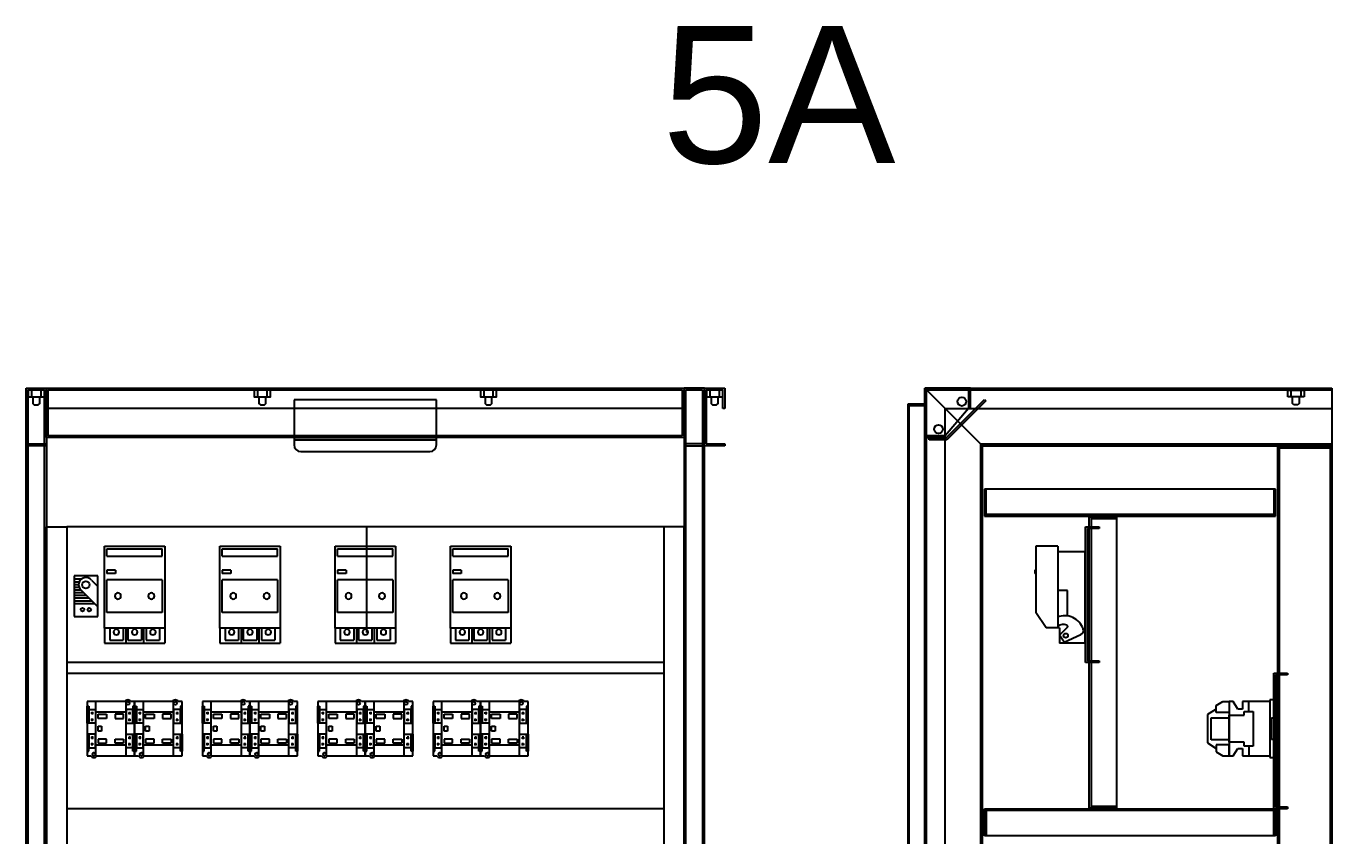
# Model space of a CAD drawing. Header units: millimetres. Extents: x 3151 to 30896, y 1337 to 7086.
# Drawn here: x 24146 to 26071, y 5877 to 7070 of the extents above; entities that cross this region are included whole.
import ezdxf

# ---------------------------------------------------------------- set-up
doc = ezdxf.new("R2010")
doc.units = ezdxf.units.MM
doc.styles.get("Standard").update_dxf_attribs({"font": 'arial.ttf'})

msp = doc.modelspace()

# ---------------------------------------------------------------- hatches: boundary and pattern name
for points in [[(25501.5, 6463.7), (25501.5, 6466.3), (25474.1, 6466.3), (25474.1, 6534), (25535.8, 6534), (25535.8, 6506.7), (25538.5, 6506.7), (25538.5, 6536.7), (25471.5, 6536.7), (25471.5, 6463.7)], [(25503.9, 6460.5), (25477.8, 6460.5), (25477.8, 6463.2), (25502.8, 6463.2), (25559.4, 6519.8), (25561.3, 6517.9)], [(25708.3, 6332.2), (25728.3, 6332.2), (25728.3, 6329.5), (25711, 6329.5), (25711, 6134.8), (25728.3, 6134.8), (25728.3, 6132.2), (25708.3, 6132.2)], [(25986, 6116.7), (26006, 6116.7), (26006, 6114), (25988.6, 6114), (25988.6, 5919.3), (26006, 5919.3), (26006, 5916.7), (25986, 5916.7)]]:
    msp.add_hatch(color=7).paths.add_polyline_path(points)

# ---------------------------------------------------------------- linework, layer by layer
at = {"color": 7}
for p, q in [((24146.5, 6451.7), (24146.5, 6536.7)), ((24146.5, 6536.7), (24176.5, 6536.7)), ((24146.5, 4336.7), (24146.5, 6536.7)), ((24146.5, 6536.7), (24176.5, 6536.7)), ((24173.8, 6534), (24149.1, 6534)), ((24149.1, 6534), (24149.1, 6454.3)), ((24173.8, 6534), (24149.1, 6534)), ((24149.1, 6534), (24149.1, 4339.3)), ((24173.8, 6506.7), (24173.8, 6534)), ((24173.8, 4339.3), (24173.8, 6534)), ((24176.5, 6536.7), (24176.5, 6506.7)), ((24176.5, 6536.7), (24176.5, 4336.7)), ((24176.5, 6463.7), (24176.5, 6536.7)), ((24176.5, 6536.7), (25116.5, 6536.7)), ((24179.1, 6534), (25113.8, 6534)), ((24179.1, 6466.3), (24179.1, 6534)), ((25113.8, 6534), (25113.8, 6466.3)), ((25146.5, 6536.7), (25116.5, 6536.7)), ((25116.5, 6536.7), (25116.5, 6506.7)), ((25146.5, 6536.7), (25116.5, 6536.7)), ((25116.5, 6536.7), (25116.5, 4336.7)), ((25116.5, 6536.7), (25116.5, 6463.7)), ((25119.1, 6506.7), (25119.1, 6534)), ((25119.1, 6534), (25143.8, 6534)), ((25119.1, 6534), (25143.8, 6534)), ((25119.1, 4339.3), (25119.1, 6534)), ((25143.8, 6534), (25143.8, 6454.3)), ((25143.8, 6534), (25143.8, 4339.3)), ((25146.5, 6451.7), (25146.5, 6536.7)), ((25146.5, 6451.7), (25146.5, 6536.7)), ((25146.5, 6536.7), (25176.5, 6536.7)), ((25146.5, 4336.7), (25146.5, 6536.7)), ((25173.8, 6534), (25149.1, 6534)), ((25149.1, 6534), (25149.1, 6454.3)), ((25173.8, 6506.7), (25173.8, 6534)), ((25176.5, 6536.7), (25176.5, 6506.7)), ((25471.5, 6536.7), (25556.5, 6451.7)), ((25471.5, 4336.7), (25471.5, 6536.7)), ((25471.5, 6536.7), (26071.5, 6536.7)), ((25538.5, 6536.7), (25471.5, 6536.7)), ((25471.5, 6536.7), (25471.5, 6463.7)), ((25471.5, 6534), (26071.5, 6534)), ((25474.1, 4336.7), (25474.1, 6536.7)), ((25474.1, 6466.3), (25474.1, 6534)), ((25474.1, 6534), (25535.8, 6534)), ((25535.8, 6534), (25535.8, 6506.7)), ((25538.5, 6506.7), (25538.5, 6536.7)), ((26001.5, 6536.7), (26071.5, 6536.7)), ((26006.6, 6533.7), (26030.4, 6533.7)), ((26006.6, 6523.7), (26006.6, 6533.7)), ((26011.5, 6523.7), (26011.5, 6533.7)), ((26011.5, 6533.7), (26025.5, 6533.7)), ((26013.5, 6533.7), (26013.5, 6536.7)), ((26023.5, 6536.7), (26023.5, 6533.7)), ((26025.5, 6533.7), (26025.5, 6523.7)), ((26030.4, 6533.7), (26030.4, 6523.7)), ((26071.5, 6536.7), (26071.5, 4336.7)), ((24176.5, 6506.7), (24173.8, 6506.7)), ((25113.8, 6506.7), (24179.1, 6506.7)), ((24751.5, 6519.5), (24541.5, 6519.5)), ((24541.5, 6519.5), (24541.5, 6460.5)), ((24751.5, 6460.5), (24751.5, 6519.5)), ((25116.5, 6506.7), (25119.1, 6506.7)), ((25176.5, 6506.7), (25173.8, 6506.7)), ((25471.5, 6512.8), (25446.5, 6512.8)), ((25446.5, 6512.8), (25446.5, 4399.8)), ((25448.5, 4401.8), (25448.5, 6510.8)), ((25448.5, 6510.8), (25471.5, 6510.8)), ((25471.5, 6510.8), (25471.5, 6512.8)), ((25471.5, 6510.8), (25471.5, 4401.8)), ((25501.5, 4366.7), (25501.5, 6506.7)), ((25501.5, 6506.7), (26071.5, 6506.7)), ((25535.8, 6506.7), (25501.5, 6466.3)), ((25502.8, 6463.2), (25559.4, 6519.8)), ((25561.3, 6517.9), (25503.9, 6460.5)), ((25535.8, 6506.7), (25538.5, 6506.7)), ((25559.4, 6519.8), (25561.3, 6517.9)), ((26030.4, 6523.7), (26006.6, 6523.7)), ((26025.5, 6523.7), (26011.5, 6523.7)), ((26013.5, 6513.8), (26013.5, 6523.7)), ((26015.5, 6511.8), (26013.5, 6513.8)), ((26021.5, 6511.8), (26015.5, 6511.8)), ((26023.5, 6513.8), (26021.5, 6511.8)), ((26023.5, 6523.7), (26023.5, 6513.8)), ((24176.5, 6451.7), (24146.5, 6451.7)), ((24149.1, 6454.3), (24176.5, 6454.3)), ((25116.5, 6463.7), (24176.5, 6463.7)), ((24176.5, 6454.3), (24176.5, 6451.7)), ((25113.8, 6466.3), (24179.1, 6466.3)), ((24751.5, 6460.5), (24541.5, 6460.5)), ((24541.5, 6460.5), (24541.5, 6453)), ((24541.5, 6460.5), (24751.5, 6460.5)), ((24751.5, 6453), (24751.5, 6460.5)), ((25116.5, 6454.3), (25116.5, 6451.7)), ((25143.8, 6454.3), (25116.5, 6454.3)), ((25116.5, 6451.7), (25146.5, 6451.7)), ((25176.5, 6451.7), (25146.5, 6451.7)), ((25149.1, 6454.3), (25176.5, 6454.3)), ((25176.5, 6454.3), (25176.5, 6451.7)), ((25471.5, 6463.7), (25501.5, 6463.7)), ((25501.5, 6466.3), (25474.1, 6466.3)), ((25477.8, 6460.5), (25477.8, 6463.2)), ((25477.8, 6463.2), (25502.8, 6463.2)), ((25503.9, 6460.5), (25477.8, 6460.5)), ((25501.5, 6463.7), (25501.5, 6466.3)), ((25553.8, 4419), (25553.8, 6454.3)), ((25553.8, 6454.3), (26071.5, 6454.3)), ((25556.5, 4421.7), (25556.5, 6451.7)), ((25556.5, 6451.7), (26071.5, 6451.7)), ((26071.5, 6451.2), (25991.5, 6451.2)), ((25991.5, 6451.2), (25991.5, 4422.2)), ((25994.1, 4422.2), (25994.1, 6451.2)), ((26068.8, 6451.2), (26068.8, 4422.2)), ((26071.5, 4422.2), (26071.5, 6451.2)), ((26071.5, 6451.2), (26071.5, 4422.2)), ((24551.5, 6443), (24741.5, 6443)), ((25994.1, 6448.5), (26068.8, 6448.5)), ((25559.3, 6387.7), (25559.3, 6347.7)), ((25988.3, 6387.7), (25559.3, 6387.7)), ((25562, 6350.3), (25562, 6387.7)), ((25985.7, 6387.7), (25985.7, 6350.3)), ((25988.3, 6347.7), (25988.3, 6387.7)), ((25988.3, 6350.3), (25559.3, 6350.3)), ((25559.3, 6347.7), (25988.3, 6347.7)), ((25713.8, 5917.7), (25713.8, 6346.7)), ((25713.8, 6346.7), (25753.8, 6346.7)), ((25716.5, 6346.7), (25716.5, 5917.7)), ((25753.8, 6344), (25716.5, 6344)), ((25753.8, 6346.7), (25753.8, 5917.7)), ((24176.5, 4779.2), (24176.5, 6332.2)), ((24176.5, 6332.2), (24206.5, 6332.2)), ((25086.5, 6332.2), (24206.5, 6332.2)), ((24206.5, 6332.2), (24206.5, 4779.2)), ((24648.5, 6332.2), (24648.5, 6176.6)), ((25116.5, 6332.2), (25086.5, 6332.2)), ((25086.5, 6332.2), (25086.5, 4779.2)), ((25116.5, 4779.2), (25116.5, 6332.2)), ((25708.3, 6132.2), (25708.3, 6332.2)), ((25708.3, 6332.2), (25728.3, 6332.2)), ((25728.3, 6329.5), (25711, 6329.5)), ((25711, 6329.5), (25711, 6134.8)), ((25728.3, 6332.2), (25728.3, 6329.5)), ((24262, 6303.7), (24351, 6303.7)), ((24262, 6182.6), (24262, 6303.7)), ((24265.7, 6299.8), (24347.3, 6299.8)), ((24265.7, 6288.8), (24265.7, 6299.8)), ((24347.3, 6288.8), (24347.3, 6299.8)), ((24351, 6303.7), (24351, 6182.6)), ((24432, 6303.7), (24521, 6303.7)), ((24432, 6182.6), (24432, 6303.7)), ((24435.7, 6299.8), (24517.3, 6299.8)), ((24435.7, 6288.8), (24435.7, 6299.8)), ((24517.3, 6288.8), (24517.3, 6299.8)), ((24521, 6303.7), (24521, 6182.6)), ((24602, 6303.7), (24691, 6303.7)), ((24602, 6182.6), (24602, 6303.7)), ((24605.7, 6299.8), (24687.3, 6299.8)), ((24605.7, 6288.8), (24605.7, 6299.8)), ((24687.3, 6288.8), (24687.3, 6299.8)), ((24691, 6303.7), (24691, 6182.6)), ((24772, 6303.7), (24861, 6303.7)), ((24772, 6182.6), (24772, 6303.7)), ((24775.7, 6299.8), (24857.3, 6299.8)), ((24775.7, 6288.8), (24775.7, 6299.8)), ((24857.3, 6288.8), (24857.3, 6299.8)), ((24861, 6303.7), (24861, 6182.6)), ((25635.1, 6303.7), (25635.1, 6206.1)), ((25667.4, 6303.7), (25635.1, 6303.7)), ((25667.4, 6303.7), (25667.4, 6183.4)), ((25707.3, 6295.3), (25667.4, 6295.3)), ((25707.3, 6295.3), (25707.3, 6160.7)), ((24265.7, 6288.8), (24347.3, 6288.8)), ((24435.7, 6288.8), (24517.3, 6288.8)), ((24605.7, 6288.8), (24687.3, 6288.8)), ((24775.7, 6288.8), (24857.3, 6288.8)), ((24252.1, 6260.1), (24217.1, 6260.1)), ((24217.1, 6260.1), (24217.1, 6200.1)), ((24252.1, 6200.1), (24252.1, 6260.1)), ((24278.1, 6268.4), (24265.7, 6268.4)), ((24265.7, 6268.4), (24265.7, 6263.3)), ((24278.1, 6263.3), (24265.7, 6263.3)), ((24278.1, 6268.4), (24278.1, 6263.3)), ((24448.1, 6268.4), (24435.7, 6268.4)), ((24435.7, 6268.4), (24435.7, 6263.3)), ((24448.1, 6263.3), (24435.7, 6263.3)), ((24448.1, 6268.4), (24448.1, 6263.3)), ((24618.1, 6268.4), (24605.7, 6268.4)), ((24605.7, 6268.4), (24605.7, 6263.3)), ((24618.1, 6263.3), (24605.7, 6263.3)), ((24618.1, 6268.4), (24618.1, 6263.3)), ((24788.1, 6268.4), (24775.7, 6268.4)), ((24775.7, 6268.4), (24775.7, 6263.3)), ((24788.1, 6263.3), (24775.7, 6263.3)), ((24788.1, 6268.4), (24788.1, 6263.3)), ((25635.1, 6268.4), (25633.4, 6268.4)), ((25633.4, 6268.4), (25633.4, 6263.3)), ((25635.1, 6263.3), (25633.4, 6263.3)), ((24217.1, 6255.3), (24228.1, 6255.3)), ((24217.1, 6251.3), (24224.9, 6251.3)), ((24217.1, 6247.3), (24223.9, 6247.3)), ((24217.1, 6243.3), (24224.5, 6243.3)), ((24217.1, 6239.3), (24226.9, 6239.3)), ((24228, 6238.4), (24252.1, 6214.3)), ((24242.9, 6253.6), (24252.1, 6244.4)), ((24347.3, 6254.1), (24265.7, 6254.1)), ((24265.7, 6206.1), (24265.7, 6254.1)), ((24347.3, 6254.1), (24347.3, 6206.1)), ((24517.3, 6254.1), (24435.7, 6254.1)), ((24435.7, 6206.1), (24435.7, 6254.1)), ((24517.3, 6254.1), (24517.3, 6206.1)), ((24687.3, 6254.1), (24605.7, 6254.1)), ((24605.7, 6206.1), (24605.7, 6254.1)), ((24687.3, 6254.1), (24687.3, 6206.1)), ((24857.3, 6254.1), (24775.7, 6254.1)), ((24775.7, 6206.1), (24775.7, 6254.1)), ((24857.3, 6254.1), (24857.3, 6206.1)), ((25681.6, 6238.3), (25667.4, 6238.3)), ((25681.6, 6200.7), (25681.6, 6238.3)), ((24217.1, 6235.3), (24231, 6235.3)), ((24217.1, 6231.3), (24235, 6231.3)), ((24217.1, 6227.3), (24239.1, 6227.3)), ((24217.1, 6223.3), (24243.1, 6223.3)), ((24217.1, 6219.3), (24247.1, 6219.3)), ((24217.1, 6200.1), (24252.1, 6200.1)), ((24347.3, 6206.1), (24265.7, 6206.1)), ((24517.3, 6206.1), (24435.7, 6206.1)), ((24687.3, 6206.1), (24605.7, 6206.1)), ((24857.3, 6206.1), (24775.7, 6206.1)), ((25650.3, 6183.4), (25635.1, 6206.1)), ((24351, 6182.6), (24262, 6182.6)), ((24262, 6182.6), (24262, 6160.7)), ((24269.7, 6182.6), (24269.7, 6164.9)), ((24289.4, 6182.6), (24289.4, 6164.9)), ((24293.5, 6182.6), (24293.5, 6160.7)), ((24296.6, 6182.6), (24296.6, 6164.9)), ((24316.4, 6182.6), (24316.4, 6164.9)), ((24319.5, 6182.6), (24319.5, 6160.7)), ((24323.5, 6182.6), (24323.5, 6164.9)), ((24343.3, 6182.6), (24343.3, 6164.9)), ((24351, 6182.6), (24351, 6160.7)), ((24521, 6182.6), (24432, 6182.6)), ((24432, 6182.6), (24432, 6160.7)), ((24439.7, 6182.6), (24439.7, 6164.9)), ((24459.4, 6182.6), (24459.4, 6164.9)), ((24463.5, 6182.6), (24463.5, 6160.7)), ((24466.6, 6182.6), (24466.6, 6164.9)), ((24486.4, 6182.6), (24486.4, 6164.9)), ((24489.5, 6182.6), (24489.5, 6160.7)), ((24493.5, 6182.6), (24493.5, 6164.9)), ((24513.3, 6182.6), (24513.3, 6164.9)), ((24521, 6182.6), (24521, 6160.7)), ((24691, 6182.6), (24602, 6182.6)), ((24602, 6182.6), (24602, 6160.7)), ((24609.7, 6182.6), (24609.7, 6164.9)), ((24629.4, 6182.6), (24629.4, 6164.9)), ((24633.5, 6182.6), (24633.5, 6160.7)), ((24636.6, 6182.6), (24636.6, 6164.9)), ((24656.4, 6182.6), (24656.4, 6164.9)), ((24659.5, 6182.6), (24659.5, 6160.7)), ((24663.5, 6182.6), (24663.5, 6164.9)), ((24683.3, 6182.6), (24683.3, 6164.9)), ((24691, 6182.6), (24691, 6160.7)), ((24861, 6182.6), (24772, 6182.6)), ((24772, 6182.6), (24772, 6160.7)), ((24779.7, 6182.6), (24779.7, 6164.9)), ((24799.4, 6182.6), (24799.4, 6164.9)), ((24803.5, 6182.6), (24803.5, 6160.7)), ((24806.6, 6182.6), (24806.6, 6164.9)), ((24826.4, 6182.6), (24826.4, 6164.9)), ((24829.5, 6182.6), (24829.5, 6160.7)), ((24833.5, 6182.6), (24833.5, 6164.9)), ((24853.3, 6182.6), (24853.3, 6164.9)), ((24861, 6182.6), (24861, 6160.7)), ((25670, 6183.4), (25650.3, 6183.4)), ((25669.7, 6172.4), (25681.1, 6183.6)), ((25670, 6183.4), (25670, 6160.7)), ((24262, 6160.7), (24351, 6160.7)), ((24269.7, 6164.9), (24289.4, 6164.9)), ((24296.6, 6164.9), (24316.4, 6164.9)), ((24323.5, 6164.9), (24343.3, 6164.9)), ((24432, 6160.7), (24521, 6160.7)), ((24439.7, 6164.9), (24459.4, 6164.9)), ((24466.6, 6164.9), (24486.4, 6164.9)), ((24493.5, 6164.9), (24513.3, 6164.9)), ((24602, 6160.7), (24691, 6160.7)), ((24609.7, 6164.9), (24629.4, 6164.9)), ((24636.6, 6164.9), (24656.4, 6164.9)), ((24663.5, 6164.9), (24683.3, 6164.9)), ((24772, 6160.7), (24861, 6160.7)), ((24779.7, 6164.9), (24799.4, 6164.9)), ((24806.6, 6164.9), (24826.4, 6164.9)), ((24833.5, 6164.9), (24853.3, 6164.9)), ((25676.6, 6162.4), (25669.7, 6172.4)), ((25707.3, 6160.7), (25670, 6160.7)), ((25676.6, 6162.4), (25701.3, 6173.6)), ((25086.5, 6132.2), (24206.5, 6132.2)), ((25728.3, 6132.2), (25708.3, 6132.2)), ((25711, 6134.8), (25728.3, 6134.8)), ((25728.3, 6134.8), (25728.3, 6132.2)), ((24206.5, 6116.7), (25086.5, 6116.7)), ((25986, 5916.7), (25986, 6116.7)), ((25986, 6116.7), (26006, 6116.7)), ((26006, 6114), (25988.6, 6114)), ((25988.6, 6114), (25988.6, 5919.3)), ((26006, 6116.7), (26006, 6114)), ((24249, 6074.6), (24236.5, 6074.6)), ((24236.5, 6074.6), (24236.5, 5994.6)), ((24236.5, 6042.7), (24236.5, 6067.7)), ((24236.5, 6067.7), (24239, 6067.7)), ((24239, 6067.7), (24239, 6042.7)), ((24294, 6074.6), (24249, 6074.6)), ((24249, 6074.6), (24249, 5994.6)), ((24294, 5994.6), (24294, 6074.6)), ((24306.5, 6074.6), (24300.8, 6074.6)), ((24306.5, 6067.7), (24304, 6067.7)), ((24304, 6067.7), (24304, 6042.7)), ((24319, 6074.6), (24306.5, 6074.6)), ((24306.5, 6074.6), (24306.5, 5994.6)), ((24306.5, 5994.6), (24306.5, 6074.6)), ((24306.5, 6042.7), (24306.5, 6067.7)), ((24306.5, 6067.7), (24309, 6067.7)), ((24306.5, 6042.7), (24306.5, 6067.7)), ((24309, 6067.7), (24309, 6042.7)), ((24364, 6074.6), (24319, 6074.6)), ((24319, 6074.6), (24319, 5994.6)), ((24364, 5994.6), (24364, 6074.6)), ((24376.5, 6074.6), (24370.8, 6074.6)), ((24376.5, 6067.7), (24374, 6067.7)), ((24374, 6067.7), (24374, 6042.7)), ((24376.5, 5994.6), (24376.5, 6074.6)), ((24376.5, 6042.7), (24376.5, 6067.7)), ((24419, 6074.6), (24406.5, 6074.6)), ((24406.5, 6074.6), (24406.5, 5994.6)), ((24406.5, 6042.7), (24406.5, 6067.7)), ((24406.5, 6067.7), (24409, 6067.7)), ((24409, 6067.7), (24409, 6042.7)), ((24464, 6074.6), (24419, 6074.6)), ((24419, 6074.6), (24419, 5994.6)), ((24464, 5994.6), (24464, 6074.6)), ((24476.5, 6074.6), (24470.8, 6074.6)), ((24476.5, 6067.7), (24474, 6067.7)), ((24474, 6067.7), (24474, 6042.7)), ((24476.5, 5994.6), (24476.5, 6074.6)), ((24489, 6074.6), (24476.5, 6074.6)), ((24476.5, 6074.6), (24476.5, 5994.6)), ((24476.5, 6042.7), (24476.5, 6067.7)), ((24476.5, 6042.7), (24476.5, 6067.7)), ((24476.5, 6067.7), (24479, 6067.7)), ((24479, 6067.7), (24479, 6042.7)), ((24534, 6074.6), (24489, 6074.6)), ((24489, 6074.6), (24489, 5994.6)), ((24534, 5994.6), (24534, 6074.6)), ((24546.5, 6074.6), (24540.8, 6074.6)), ((24546.5, 6067.7), (24544, 6067.7)), ((24544, 6067.7), (24544, 6042.7)), ((24546.5, 5994.6), (24546.5, 6074.6)), ((24546.5, 6042.7), (24546.5, 6067.7)), ((24589, 6074.6), (24576.5, 6074.6)), ((24576.5, 6074.6), (24576.5, 5994.6)), ((24576.5, 6042.7), (24576.5, 6067.7)), ((24576.5, 6067.7), (24579, 6067.7)), ((24579, 6067.7), (24579, 6042.7)), ((24634, 6074.6), (24589, 6074.6)), ((24589, 6074.6), (24589, 5994.6)), ((24634, 5994.6), (24634, 6074.6)), ((24646.5, 6074.6), (24640.8, 6074.6)), ((24646.5, 6067.7), (24644, 6067.7)), ((24644, 6067.7), (24644, 6042.7)), ((24659, 6074.6), (24646.5, 6074.6)), ((24646.5, 6074.6), (24646.5, 5994.6)), ((24646.5, 5994.6), (24646.5, 6074.6)), ((24646.5, 6042.7), (24646.5, 6067.7)), ((24646.5, 6067.7), (24649, 6067.7)), ((24646.5, 6042.7), (24646.5, 6067.7)), ((24649, 6067.7), (24649, 6042.7)), ((24704, 6074.6), (24659, 6074.6)), ((24659, 6074.6), (24659, 5994.6)), ((24704, 5994.6), (24704, 6074.6)), ((24716.5, 6074.6), (24710.8, 6074.6)), ((24716.5, 6067.7), (24714, 6067.7)), ((24714, 6067.7), (24714, 6042.7)), ((24716.5, 5994.6), (24716.5, 6074.6)), ((24716.5, 6042.7), (24716.5, 6067.7)), ((24759, 6074.6), (24746.5, 6074.6)), ((24746.5, 6074.6), (24746.5, 5994.6)), ((24746.5, 6042.7), (24746.5, 6067.7)), ((24746.5, 6067.7), (24749, 6067.7)), ((24749, 6067.7), (24749, 6042.7)), ((24804, 6074.6), (24759, 6074.6)), ((24759, 6074.6), (24759, 5994.6)), ((24804, 5994.6), (24804, 6074.6)), ((24816.5, 6074.6), (24810.8, 6074.6)), ((24816.5, 6067.7), (24814, 6067.7)), ((24814, 6067.7), (24814, 6042.7)), ((24829, 6074.6), (24816.5, 6074.6)), ((24816.5, 6074.6), (24816.5, 5994.6)), ((24816.5, 5994.6), (24816.5, 6074.6)), ((24816.5, 6042.7), (24816.5, 6067.7)), ((24816.5, 6067.7), (24819, 6067.7)), ((24816.5, 6042.7), (24816.5, 6067.7)), ((24819, 6067.7), (24819, 6042.7)), ((24874, 6074.6), (24829, 6074.6)), ((24829, 6074.6), (24829, 5994.6)), ((24874, 5994.6), (24874, 6074.6)), ((24886.5, 6074.6), (24880.8, 6074.6)), ((24886.5, 6067.7), (24884, 6067.7)), ((24884, 6067.7), (24884, 6042.7)), ((24886.5, 5994.6), (24886.5, 6074.6)), ((24886.5, 6042.7), (24886.5, 6067.7)), ((25901, 6068.7), (25910.5, 6074.6)), ((25901, 6058.3), (25901, 6068.7)), ((25910.5, 6074.6), (25919.9, 6074.6)), ((25919.9, 6074.6), (25919.9, 6058.3)), ((25919.9, 6074.6), (25919.9, 6074.6)), ((25925.9, 6074.6), (25919.9, 6074.6)), ((25919.9, 6074.6), (25919.9, 5994.6)), ((25932.7, 6063.5), (25925.9, 6074.6)), ((25979.9, 6074.6), (25939.7, 6074.6)), ((25939.7, 6074.6), (25939.7, 6063.5)), ((25948.9, 6060.2), (25948.9, 6074.6)), ((25979.9, 6077.1), (25979.9, 5992.1)), ((25987.9, 6077.1), (25979.9, 6077.1)), ((25987.9, 6046.1), (25987.9, 6077.1)), ((24239, 6042.7), (24239, 6062.7)), ((24239, 6062.7), (24249, 6062.7)), ((24246, 6057.5), (24242, 6057.5)), ((24246, 6047.8), (24242, 6047.8)), ((24244, 6059.5), (24244, 6055.5)), ((24244, 6045.8), (24244, 6049.8)), ((24249, 6062.7), (24249, 6042.7)), ((24294, 6059), (24249, 6059)), ((24252.6, 6049.8), (24252.6, 6056)), ((24252.6, 6056), (24265.2, 6056)), ((24265.2, 6049.8), (24252.6, 6049.8)), ((24265.2, 6056), (24265.2, 6049.8)), ((24290.3, 6056), (24277.8, 6056)), ((24277.8, 6056), (24277.8, 6049.8)), ((24277.8, 6049.8), (24290.3, 6049.8)), ((24290.3, 6049.8), (24290.3, 6056)), ((24304, 6062.7), (24294, 6062.7)), ((24294, 6062.7), (24294, 6042.7)), ((24297, 6057.5), (24301, 6057.5)), ((24297, 6047.8), (24301, 6047.8)), ((24299, 6059.5), (24299, 6055.5)), ((24299, 6045.8), (24299, 6049.8)), ((24304, 6042.7), (24304, 6062.7)), ((24309, 6042.7), (24309, 6062.7)), ((24309, 6062.7), (24319, 6062.7)), ((24316, 6057.5), (24312, 6057.5)), ((24316, 6047.8), (24312, 6047.8)), ((24314, 6059.5), (24314, 6055.5)), ((24314, 6045.8), (24314, 6049.8)), ((24319, 6062.7), (24319, 6042.7)), ((24364, 6059), (24319, 6059)), ((24322.6, 6049.8), (24322.6, 6056)), ((24322.6, 6056), (24335.2, 6056)), ((24335.2, 6049.8), (24322.6, 6049.8)), ((24335.2, 6056), (24335.2, 6049.8)), ((24360.3, 6056), (24347.8, 6056)), ((24347.8, 6056), (24347.8, 6049.8)), ((24347.8, 6049.8), (24360.3, 6049.8)), ((24360.3, 6049.8), (24360.3, 6056)), ((24374, 6062.7), (24364, 6062.7)), ((24364, 6062.7), (24364, 6042.7)), ((24367, 6057.5), (24371, 6057.5)), ((24367, 6047.8), (24371, 6047.8)), ((24369, 6059.5), (24369, 6055.5)), ((24369, 6045.8), (24369, 6049.8)), ((24374, 6042.7), (24374, 6062.7)), ((24409, 6042.7), (24409, 6062.7)), ((24409, 6062.7), (24419, 6062.7)), ((24416, 6057.5), (24412, 6057.5)), ((24416, 6047.8), (24412, 6047.8)), ((24414, 6059.5), (24414, 6055.5)), ((24414, 6045.8), (24414, 6049.8)), ((24419, 6062.7), (24419, 6042.7)), ((24464, 6059), (24419, 6059)), ((24422.6, 6049.8), (24422.6, 6056)), ((24422.6, 6056), (24435.2, 6056)), ((24435.2, 6049.8), (24422.6, 6049.8)), ((24435.2, 6056), (24435.2, 6049.8)), ((24460.3, 6056), (24447.8, 6056)), ((24447.8, 6056), (24447.8, 6049.8)), ((24447.8, 6049.8), (24460.3, 6049.8)), ((24460.3, 6049.8), (24460.3, 6056)), ((24474, 6062.7), (24464, 6062.7)), ((24464, 6062.7), (24464, 6042.7)), ((24467, 6057.5), (24471, 6057.5)), ((24467, 6047.8), (24471, 6047.8)), ((24469, 6059.5), (24469, 6055.5)), ((24469, 6045.8), (24469, 6049.8)), ((24474, 6042.7), (24474, 6062.7)), ((24479, 6042.7), (24479, 6062.7)), ((24479, 6062.7), (24489, 6062.7)), ((24486, 6057.5), (24482, 6057.5)), ((24486, 6047.8), (24482, 6047.8)), ((24484, 6059.5), (24484, 6055.5)), ((24484, 6045.8), (24484, 6049.8)), ((24489, 6062.7), (24489, 6042.7)), ((24534, 6059), (24489, 6059)), ((24492.6, 6049.8), (24492.6, 6056)), ((24492.6, 6056), (24505.2, 6056)), ((24505.2, 6049.8), (24492.6, 6049.8)), ((24505.2, 6056), (24505.2, 6049.8)), ((24530.3, 6056), (24517.8, 6056)), ((24517.8, 6056), (24517.8, 6049.8)), ((24517.8, 6049.8), (24530.3, 6049.8)), ((24530.3, 6049.8), (24530.3, 6056)), ((24544, 6062.7), (24534, 6062.7)), ((24534, 6062.7), (24534, 6042.7)), ((24537, 6057.5), (24541, 6057.5)), ((24537, 6047.8), (24541, 6047.8)), ((24539, 6059.5), (24539, 6055.5)), ((24539, 6045.8), (24539, 6049.8)), ((24544, 6042.7), (24544, 6062.7)), ((24579, 6042.7), (24579, 6062.7)), ((24579, 6062.7), (24589, 6062.7)), ((24586, 6057.5), (24582, 6057.5)), ((24586, 6047.8), (24582, 6047.8)), ((24584, 6059.5), (24584, 6055.5)), ((24584, 6045.8), (24584, 6049.8)), ((24589, 6062.7), (24589, 6042.7)), ((24634, 6059), (24589, 6059)), ((24592.6, 6049.8), (24592.6, 6056)), ((24592.6, 6056), (24605.2, 6056)), ((24605.2, 6049.8), (24592.6, 6049.8)), ((24605.2, 6056), (24605.2, 6049.8)), ((24630.3, 6056), (24617.8, 6056)), ((24617.8, 6056), (24617.8, 6049.8)), ((24617.8, 6049.8), (24630.3, 6049.8)), ((24630.3, 6049.8), (24630.3, 6056)), ((24644, 6062.7), (24634, 6062.7)), ((24634, 6062.7), (24634, 6042.7)), ((24637, 6057.5), (24641, 6057.5)), ((24637, 6047.8), (24641, 6047.8)), ((24639, 6059.5), (24639, 6055.5)), ((24639, 6045.8), (24639, 6049.8)), ((24644, 6042.7), (24644, 6062.7)), ((24649, 6042.7), (24649, 6062.7)), ((24649, 6062.7), (24659, 6062.7)), ((24656, 6057.5), (24652, 6057.5)), ((24656, 6047.8), (24652, 6047.8)), ((24654, 6059.5), (24654, 6055.5)), ((24654, 6045.8), (24654, 6049.8)), ((24659, 6062.7), (24659, 6042.7)), ((24704, 6059), (24659, 6059)), ((24662.6, 6049.8), (24662.6, 6056)), ((24662.6, 6056), (24675.2, 6056)), ((24675.2, 6049.8), (24662.6, 6049.8)), ((24675.2, 6056), (24675.2, 6049.8)), ((24700.3, 6056), (24687.8, 6056)), ((24687.8, 6056), (24687.8, 6049.8)), ((24687.8, 6049.8), (24700.3, 6049.8)), ((24700.3, 6049.8), (24700.3, 6056)), ((24714, 6062.7), (24704, 6062.7)), ((24704, 6062.7), (24704, 6042.7)), ((24707, 6057.5), (24711, 6057.5)), ((24707, 6047.8), (24711, 6047.8)), ((24709, 6059.5), (24709, 6055.5)), ((24709, 6045.8), (24709, 6049.8)), ((24714, 6042.7), (24714, 6062.7)), ((24749, 6042.7), (24749, 6062.7)), ((24749, 6062.7), (24759, 6062.7)), ((24756, 6057.5), (24752, 6057.5)), ((24756, 6047.8), (24752, 6047.8)), ((24754, 6059.5), (24754, 6055.5)), ((24754, 6045.8), (24754, 6049.8)), ((24759, 6062.7), (24759, 6042.7)), ((24804, 6059), (24759, 6059)), ((24762.6, 6049.8), (24762.6, 6056)), ((24762.6, 6056), (24775.2, 6056)), ((24775.2, 6049.8), (24762.6, 6049.8)), ((24775.2, 6056), (24775.2, 6049.8)), ((24800.3, 6056), (24787.8, 6056)), ((24787.8, 6056), (24787.8, 6049.8)), ((24787.8, 6049.8), (24800.3, 6049.8)), ((24800.3, 6049.8), (24800.3, 6056)), ((24814, 6062.7), (24804, 6062.7)), ((24804, 6062.7), (24804, 6042.7)), ((24807, 6057.5), (24811, 6057.5)), ((24807, 6047.8), (24811, 6047.8)), ((24809, 6059.5), (24809, 6055.5)), ((24809, 6045.8), (24809, 6049.8)), ((24814, 6042.7), (24814, 6062.7)), ((24819, 6042.7), (24819, 6062.7)), ((24819, 6062.7), (24829, 6062.7)), ((24826, 6057.5), (24822, 6057.5)), ((24826, 6047.8), (24822, 6047.8)), ((24824, 6059.5), (24824, 6055.5)), ((24824, 6045.8), (24824, 6049.8)), ((24829, 6062.7), (24829, 6042.7)), ((24874, 6059), (24829, 6059)), ((24832.6, 6049.8), (24832.6, 6056)), ((24832.6, 6056), (24845.2, 6056)), ((24845.2, 6049.8), (24832.6, 6049.8)), ((24845.2, 6056), (24845.2, 6049.8)), ((24870.3, 6056), (24857.8, 6056)), ((24857.8, 6056), (24857.8, 6049.8)), ((24857.8, 6049.8), (24870.3, 6049.8)), ((24870.3, 6049.8), (24870.3, 6056)), ((24884, 6062.7), (24874, 6062.7)), ((24874, 6062.7), (24874, 6042.7)), ((24877, 6057.5), (24881, 6057.5)), ((24877, 6047.8), (24881, 6047.8)), ((24879, 6059.5), (24879, 6055.5)), ((24879, 6045.8), (24879, 6049.8)), ((24884, 6042.7), (24884, 6062.7)), ((25901, 6063.5), (25887.9, 6055.4)), ((25887.9, 6055.4), (25887.9, 6013.8)), ((25893.4, 6018.4), (25893.4, 6050.8)), ((25893.4, 6050.8), (25919.9, 6050.8)), ((25919.9, 6058.3), (25901, 6058.3)), ((25919.9, 6014.6), (25919.9, 6054.6)), ((25919.9, 6054.6), (25942.3, 6054.6)), ((25919.9, 6050.8), (25919.9, 6018.4)), ((25939.7, 6063.5), (25932.7, 6063.5)), ((25942.3, 6054.6), (25942.3, 6060.2)), ((25942.3, 6060.2), (25955.5, 6060.2)), ((25955.5, 6060.2), (25955.5, 6009)), ((25982.5, 6018.6), (25982.5, 6050.6)), ((25982.5, 6050.6), (25984.9, 6050.6)), ((25984.9, 6050.6), (25986.9, 6046.1)), ((25986.9, 6046.1), (25987.9, 6046.1)), ((24239, 6042.7), (24236.5, 6042.7)), ((24239, 6026.5), (24236.5, 6026.5)), ((24236.5, 6026.5), (24236.5, 6001.5)), ((24249, 6042.7), (24239, 6042.7)), ((24239, 6001.5), (24239, 6026.5)), ((24249, 6026.5), (24239, 6026.5)), ((24239, 6026.5), (24239, 6006.5)), ((24249, 6006.5), (24249, 6026.5)), ((24252.6, 6038.3), (24257.8, 6038.3)), ((24252.6, 6030.9), (24252.6, 6038.3)), ((24257.8, 6030.9), (24252.6, 6030.9)), ((24257.8, 6038.3), (24257.8, 6030.9)), ((24294, 6042.7), (24304, 6042.7)), ((24294, 6026.5), (24304, 6026.5)), ((24294, 6006.5), (24294, 6026.5)), ((24304, 6042.7), (24306.5, 6042.7)), ((24304, 6026.5), (24304, 6006.5)), ((24304, 6026.5), (24306.5, 6026.5)), ((24304, 6001.5), (24304, 6026.5)), ((24309, 6042.7), (24306.5, 6042.7)), ((24309, 6026.5), (24306.5, 6026.5)), ((24306.5, 6026.5), (24306.5, 6001.5)), ((24306.5, 6026.5), (24306.5, 6001.5)), ((24319, 6042.7), (24309, 6042.7)), ((24309, 6001.5), (24309, 6026.5)), ((24319, 6026.5), (24309, 6026.5)), ((24309, 6026.5), (24309, 6006.5)), ((24319, 6006.5), (24319, 6026.5)), ((24322.6, 6038.3), (24327.8, 6038.3)), ((24322.6, 6030.9), (24322.6, 6038.3)), ((24327.8, 6030.9), (24322.6, 6030.9)), ((24327.8, 6038.3), (24327.8, 6030.9)), ((24364, 6042.7), (24374, 6042.7)), ((24364, 6026.5), (24374, 6026.5)), ((24364, 6006.5), (24364, 6026.5)), ((24374, 6042.7), (24376.5, 6042.7)), ((24374, 6026.5), (24374, 6006.5)), ((24374, 6026.5), (24376.5, 6026.5)), ((24374, 6001.5), (24374, 6026.5)), ((24376.5, 6026.5), (24376.5, 6001.5)), ((24409, 6042.7), (24406.5, 6042.7)), ((24409, 6026.5), (24406.5, 6026.5)), ((24406.5, 6026.5), (24406.5, 6001.5)), ((24419, 6042.7), (24409, 6042.7)), ((24409, 6001.5), (24409, 6026.5)), ((24419, 6026.5), (24409, 6026.5)), ((24409, 6026.5), (24409, 6006.5)), ((24419, 6006.5), (24419, 6026.5)), ((24422.6, 6038.3), (24427.8, 6038.3)), ((24422.6, 6030.9), (24422.6, 6038.3)), ((24427.8, 6030.9), (24422.6, 6030.9)), ((24427.8, 6038.3), (24427.8, 6030.9)), ((24464, 6042.7), (24474, 6042.7)), ((24464, 6026.5), (24474, 6026.5)), ((24464, 6006.5), (24464, 6026.5)), ((24474, 6042.7), (24476.5, 6042.7)), ((24474, 6026.5), (24474, 6006.5)), ((24474, 6026.5), (24476.5, 6026.5)), ((24474, 6001.5), (24474, 6026.5)), ((24479, 6042.7), (24476.5, 6042.7)), ((24476.5, 6026.5), (24476.5, 6001.5)), ((24479, 6026.5), (24476.5, 6026.5)), ((24476.5, 6026.5), (24476.5, 6001.5)), ((24489, 6042.7), (24479, 6042.7)), ((24479, 6001.5), (24479, 6026.5)), ((24489, 6026.5), (24479, 6026.5)), ((24479, 6026.5), (24479, 6006.5)), ((24489, 6006.5), (24489, 6026.5)), ((24492.6, 6038.3), (24497.8, 6038.3)), ((24492.6, 6030.9), (24492.6, 6038.3)), ((24497.8, 6030.9), (24492.6, 6030.9)), ((24497.8, 6038.3), (24497.8, 6030.9)), ((24534, 6042.7), (24544, 6042.7)), ((24534, 6026.5), (24544, 6026.5)), ((24534, 6006.5), (24534, 6026.5)), ((24544, 6042.7), (24546.5, 6042.7)), ((24544, 6026.5), (24544, 6006.5)), ((24544, 6026.5), (24546.5, 6026.5)), ((24544, 6001.5), (24544, 6026.5)), ((24546.5, 6026.5), (24546.5, 6001.5)), ((24579, 6042.7), (24576.5, 6042.7)), ((24579, 6026.5), (24576.5, 6026.5)), ((24576.5, 6026.5), (24576.5, 6001.5)), ((24589, 6042.7), (24579, 6042.7)), ((24579, 6001.5), (24579, 6026.5)), ((24589, 6026.5), (24579, 6026.5)), ((24579, 6026.5), (24579, 6006.5)), ((24589, 6006.5), (24589, 6026.5)), ((24592.6, 6038.3), (24597.8, 6038.3)), ((24592.6, 6030.9), (24592.6, 6038.3)), ((24597.8, 6030.9), (24592.6, 6030.9)), ((24597.8, 6038.3), (24597.8, 6030.9)), ((24634, 6042.7), (24644, 6042.7)), ((24634, 6026.5), (24644, 6026.5)), ((24634, 6006.5), (24634, 6026.5)), ((24644, 6042.7), (24646.5, 6042.7)), ((24644, 6026.5), (24644, 6006.5)), ((24644, 6026.5), (24646.5, 6026.5)), ((24644, 6001.5), (24644, 6026.5)), ((24649, 6042.7), (24646.5, 6042.7)), ((24649, 6026.5), (24646.5, 6026.5)), ((24646.5, 6026.5), (24646.5, 6001.5)), ((24646.5, 6026.5), (24646.5, 6001.5)), ((24659, 6042.7), (24649, 6042.7)), ((24649, 6001.5), (24649, 6026.5)), ((24659, 6026.5), (24649, 6026.5)), ((24649, 6026.5), (24649, 6006.5)), ((24659, 6006.5), (24659, 6026.5)), ((24662.6, 6038.3), (24667.8, 6038.3)), ((24662.6, 6030.9), (24662.6, 6038.3)), ((24667.8, 6030.9), (24662.6, 6030.9)), ((24667.8, 6038.3), (24667.8, 6030.9)), ((24704, 6042.7), (24714, 6042.7)), ((24704, 6026.5), (24714, 6026.5)), ((24704, 6006.5), (24704, 6026.5)), ((24714, 6042.7), (24716.5, 6042.7)), ((24714, 6026.5), (24714, 6006.5)), ((24714, 6026.5), (24716.5, 6026.5)), ((24714, 6001.5), (24714, 6026.5)), ((24716.5, 6026.5), (24716.5, 6001.5)), ((24749, 6042.7), (24746.5, 6042.7)), ((24749, 6026.5), (24746.5, 6026.5)), ((24746.5, 6026.5), (24746.5, 6001.5)), ((24759, 6042.7), (24749, 6042.7)), ((24749, 6001.5), (24749, 6026.5)), ((24759, 6026.5), (24749, 6026.5)), ((24749, 6026.5), (24749, 6006.5)), ((24759, 6006.5), (24759, 6026.5)), ((24762.6, 6038.3), (24767.8, 6038.3)), ((24762.6, 6030.9), (24762.6, 6038.3)), ((24767.8, 6030.9), (24762.6, 6030.9)), ((24767.8, 6038.3), (24767.8, 6030.9)), ((24804, 6042.7), (24814, 6042.7)), ((24804, 6026.5), (24814, 6026.5)), ((24804, 6006.5), (24804, 6026.5)), ((24814, 6042.7), (24816.5, 6042.7)), ((24814, 6026.5), (24814, 6006.5)), ((24814, 6026.5), (24816.5, 6026.5)), ((24814, 6001.5), (24814, 6026.5)), ((24819, 6042.7), (24816.5, 6042.7)), ((24819, 6026.5), (24816.5, 6026.5)), ((24816.5, 6026.5), (24816.5, 6001.5)), ((24816.5, 6026.5), (24816.5, 6001.5)), ((24829, 6042.7), (24819, 6042.7)), ((24819, 6001.5), (24819, 6026.5)), ((24829, 6026.5), (24819, 6026.5)), ((24819, 6026.5), (24819, 6006.5)), ((24829, 6006.5), (24829, 6026.5)), ((24832.6, 6038.3), (24837.8, 6038.3)), ((24832.6, 6030.9), (24832.6, 6038.3)), ((24837.8, 6030.9), (24832.6, 6030.9)), ((24837.8, 6038.3), (24837.8, 6030.9)), ((24874, 6042.7), (24884, 6042.7)), ((24874, 6026.5), (24884, 6026.5)), ((24874, 6006.5), (24874, 6026.5)), ((24884, 6042.7), (24886.5, 6042.7)), ((24884, 6026.5), (24884, 6006.5)), ((24884, 6026.5), (24886.5, 6026.5)), ((24884, 6001.5), (24884, 6026.5)), ((24886.5, 6026.5), (24886.5, 6001.5)), ((24239, 6006.5), (24249, 6006.5)), ((24246, 6021.4), (24242, 6021.4)), ((24246, 6011.7), (24242, 6011.7)), ((24244, 6023.4), (24244, 6019.4)), ((24244, 6009.7), (24244, 6013.7)), ((24294, 6010.2), (24249, 6010.2)), ((24265.2, 6019.4), (24252.6, 6019.4)), ((24252.6, 6019.4), (24252.6, 6013.2)), ((24252.6, 6013.2), (24265.2, 6013.2)), ((24265.2, 6013.2), (24265.2, 6019.4)), ((24277.8, 6019.4), (24290.3, 6019.4)), ((24277.8, 6013.2), (24277.8, 6019.4)), ((24290.3, 6013.2), (24277.8, 6013.2)), ((24290.3, 6019.4), (24290.3, 6013.2)), ((24304, 6006.5), (24294, 6006.5)), ((24297, 6021.4), (24301, 6021.4)), ((24297, 6011.7), (24301, 6011.7)), ((24299, 6023.4), (24299, 6019.4)), ((24299, 6009.7), (24299, 6013.7)), ((24309, 6006.5), (24319, 6006.5)), ((24316, 6021.4), (24312, 6021.4)), ((24316, 6011.7), (24312, 6011.7)), ((24314, 6023.4), (24314, 6019.4)), ((24314, 6009.7), (24314, 6013.7)), ((24364, 6010.2), (24319, 6010.2)), ((24335.2, 6019.4), (24322.6, 6019.4)), ((24322.6, 6019.4), (24322.6, 6013.2)), ((24322.6, 6013.2), (24335.2, 6013.2)), ((24335.2, 6013.2), (24335.2, 6019.4)), ((24347.8, 6019.4), (24360.3, 6019.4)), ((24347.8, 6013.2), (24347.8, 6019.4)), ((24360.3, 6013.2), (24347.8, 6013.2)), ((24360.3, 6019.4), (24360.3, 6013.2)), ((24374, 6006.5), (24364, 6006.5)), ((24367, 6021.4), (24371, 6021.4)), ((24367, 6011.7), (24371, 6011.7)), ((24369, 6023.4), (24369, 6019.4)), ((24369, 6009.7), (24369, 6013.7)), ((24409, 6006.5), (24419, 6006.5)), ((24416, 6021.4), (24412, 6021.4)), ((24416, 6011.7), (24412, 6011.7)), ((24414, 6023.4), (24414, 6019.4)), ((24414, 6009.7), (24414, 6013.7)), ((24464, 6010.2), (24419, 6010.2)), ((24435.2, 6019.4), (24422.6, 6019.4)), ((24422.6, 6019.4), (24422.6, 6013.2)), ((24422.6, 6013.2), (24435.2, 6013.2)), ((24435.2, 6013.2), (24435.2, 6019.4)), ((24447.8, 6019.4), (24460.3, 6019.4)), ((24447.8, 6013.2), (24447.8, 6019.4)), ((24460.3, 6013.2), (24447.8, 6013.2)), ((24460.3, 6019.4), (24460.3, 6013.2)), ((24474, 6006.5), (24464, 6006.5)), ((24467, 6021.4), (24471, 6021.4)), ((24467, 6011.7), (24471, 6011.7)), ((24469, 6023.4), (24469, 6019.4)), ((24469, 6009.7), (24469, 6013.7)), ((24479, 6006.5), (24489, 6006.5)), ((24486, 6021.4), (24482, 6021.4)), ((24486, 6011.7), (24482, 6011.7)), ((24484, 6023.4), (24484, 6019.4)), ((24484, 6009.7), (24484, 6013.7)), ((24534, 6010.2), (24489, 6010.2)), ((24505.2, 6019.4), (24492.6, 6019.4)), ((24492.6, 6019.4), (24492.6, 6013.2)), ((24492.6, 6013.2), (24505.2, 6013.2)), ((24505.2, 6013.2), (24505.2, 6019.4)), ((24517.8, 6019.4), (24530.3, 6019.4)), ((24517.8, 6013.2), (24517.8, 6019.4)), ((24530.3, 6013.2), (24517.8, 6013.2)), ((24530.3, 6019.4), (24530.3, 6013.2)), ((24544, 6006.5), (24534, 6006.5)), ((24537, 6021.4), (24541, 6021.4)), ((24537, 6011.7), (24541, 6011.7)), ((24539, 6023.4), (24539, 6019.4)), ((24539, 6009.7), (24539, 6013.7)), ((24579, 6006.5), (24589, 6006.5)), ((24586, 6021.4), (24582, 6021.4)), ((24586, 6011.7), (24582, 6011.7)), ((24584, 6023.4), (24584, 6019.4)), ((24584, 6009.7), (24584, 6013.7)), ((24634, 6010.2), (24589, 6010.2)), ((24605.2, 6019.4), (24592.6, 6019.4)), ((24592.6, 6019.4), (24592.6, 6013.2)), ((24592.6, 6013.2), (24605.2, 6013.2)), ((24605.2, 6013.2), (24605.2, 6019.4)), ((24617.8, 6019.4), (24630.3, 6019.4)), ((24617.8, 6013.2), (24617.8, 6019.4)), ((24630.3, 6013.2), (24617.8, 6013.2)), ((24630.3, 6019.4), (24630.3, 6013.2)), ((24644, 6006.5), (24634, 6006.5)), ((24637, 6021.4), (24641, 6021.4)), ((24637, 6011.7), (24641, 6011.7)), ((24639, 6023.4), (24639, 6019.4)), ((24639, 6009.7), (24639, 6013.7)), ((24649, 6006.5), (24659, 6006.5)), ((24656, 6021.4), (24652, 6021.4)), ((24656, 6011.7), (24652, 6011.7)), ((24654, 6023.4), (24654, 6019.4)), ((24654, 6009.7), (24654, 6013.7)), ((24704, 6010.2), (24659, 6010.2)), ((24675.2, 6019.4), (24662.6, 6019.4)), ((24662.6, 6019.4), (24662.6, 6013.2)), ((24662.6, 6013.2), (24675.2, 6013.2)), ((24675.2, 6013.2), (24675.2, 6019.4)), ((24687.8, 6019.4), (24700.3, 6019.4)), ((24687.8, 6013.2), (24687.8, 6019.4)), ((24700.3, 6013.2), (24687.8, 6013.2)), ((24700.3, 6019.4), (24700.3, 6013.2)), ((24714, 6006.5), (24704, 6006.5)), ((24707, 6021.4), (24711, 6021.4)), ((24707, 6011.7), (24711, 6011.7)), ((24709, 6023.4), (24709, 6019.4)), ((24709, 6009.7), (24709, 6013.7)), ((24749, 6006.5), (24759, 6006.5)), ((24756, 6021.4), (24752, 6021.4)), ((24756, 6011.7), (24752, 6011.7)), ((24754, 6023.4), (24754, 6019.4)), ((24754, 6009.7), (24754, 6013.7)), ((24804, 6010.2), (24759, 6010.2)), ((24775.2, 6019.4), (24762.6, 6019.4)), ((24762.6, 6019.4), (24762.6, 6013.2)), ((24762.6, 6013.2), (24775.2, 6013.2)), ((24775.2, 6013.2), (24775.2, 6019.4)), ((24787.8, 6019.4), (24800.3, 6019.4)), ((24787.8, 6013.2), (24787.8, 6019.4)), ((24800.3, 6013.2), (24787.8, 6013.2)), ((24800.3, 6019.4), (24800.3, 6013.2)), ((24814, 6006.5), (24804, 6006.5)), ((24807, 6021.4), (24811, 6021.4)), ((24807, 6011.7), (24811, 6011.7)), ((24809, 6023.4), (24809, 6019.4)), ((24809, 6009.7), (24809, 6013.7)), ((24819, 6006.5), (24829, 6006.5)), ((24826, 6021.4), (24822, 6021.4)), ((24826, 6011.7), (24822, 6011.7)), ((24824, 6023.4), (24824, 6019.4)), ((24824, 6009.7), (24824, 6013.7)), ((24874, 6010.2), (24829, 6010.2)), ((24845.2, 6019.4), (24832.6, 6019.4)), ((24832.6, 6019.4), (24832.6, 6013.2)), ((24832.6, 6013.2), (24845.2, 6013.2)), ((24845.2, 6013.2), (24845.2, 6019.4)), ((24857.8, 6019.4), (24870.3, 6019.4)), ((24857.8, 6013.2), (24857.8, 6019.4)), ((24870.3, 6013.2), (24857.8, 6013.2)), ((24870.3, 6019.4), (24870.3, 6013.2)), ((24884, 6006.5), (24874, 6006.5)), ((24877, 6021.4), (24881, 6021.4)), ((24877, 6011.7), (24881, 6011.7)), ((24879, 6023.4), (24879, 6019.4)), ((24879, 6009.7), (24879, 6013.7)), ((25887.9, 6013.8), (25901, 6005.7)), ((25919.9, 6018.4), (25893.4, 6018.4)), ((25919.9, 6010.9), (25901, 6010.9)), ((25901, 6010.9), (25901, 6000.5)), ((25942.3, 6014.6), (25919.9, 6014.6)), ((25919.9, 5994.6), (25919.9, 6010.9)), ((25942.3, 6009), (25942.3, 6014.6)), ((25955.5, 6009), (25942.3, 6009)), ((25948.9, 6009), (25948.9, 5994.6)), ((25985.9, 6018.6), (25982.5, 6018.6)), ((25987.9, 6023.1), (25985.9, 6023.1)), ((25985.9, 6023.1), (25985.9, 6018.6)), ((25987.9, 5992.1), (25987.9, 6023.1)), ((24236.5, 6001.5), (24239, 6001.5)), ((24236.5, 5994.6), (24242.2, 5994.6)), ((24249, 5994.6), (24294, 5994.6)), ((24294, 5994.6), (24306.5, 5994.6)), ((24294, 5994.6), (24306.5, 5994.6)), ((24306.5, 6001.5), (24304, 6001.5)), ((24306.5, 6001.5), (24309, 6001.5)), ((24306.5, 5994.6), (24312.2, 5994.6)), ((24319, 5994.6), (24364, 5994.6)), ((24364, 5994.6), (24376.5, 5994.6)), ((24364, 5994.6), (24376.5, 5994.6)), ((24376.5, 6001.5), (24374, 6001.5)), ((24406.5, 6001.5), (24409, 6001.5)), ((24406.5, 5994.6), (24412.2, 5994.6)), ((24419, 5994.6), (24464, 5994.6)), ((24464, 5994.6), (24476.5, 5994.6)), ((24464, 5994.6), (24476.5, 5994.6)), ((24476.5, 6001.5), (24474, 6001.5)), ((24476.5, 6001.5), (24479, 6001.5)), ((24476.5, 5994.6), (24482.2, 5994.6)), ((24489, 5994.6), (24534, 5994.6)), ((24534, 5994.6), (24546.5, 5994.6)), ((24534, 5994.6), (24546.5, 5994.6)), ((24546.5, 6001.5), (24544, 6001.5)), ((24576.5, 6001.5), (24579, 6001.5)), ((24576.5, 5994.6), (24582.2, 5994.6)), ((24589, 5994.6), (24634, 5994.6)), ((24634, 5994.6), (24646.5, 5994.6)), ((24634, 5994.6), (24646.5, 5994.6)), ((24646.5, 6001.5), (24644, 6001.5)), ((24646.5, 6001.5), (24649, 6001.5)), ((24646.5, 5994.6), (24652.2, 5994.6)), ((24659, 5994.6), (24704, 5994.6)), ((24704, 5994.6), (24716.5, 5994.6)), ((24704, 5994.6), (24716.5, 5994.6)), ((24716.5, 6001.5), (24714, 6001.5)), ((24746.5, 6001.5), (24749, 6001.5)), ((24746.5, 5994.6), (24752.2, 5994.6)), ((24759, 5994.6), (24804, 5994.6)), ((24804, 5994.6), (24816.5, 5994.6)), ((24804, 5994.6), (24816.5, 5994.6)), ((24816.5, 6001.5), (24814, 6001.5)), ((24816.5, 6001.5), (24819, 6001.5)), ((24816.5, 5994.6), (24822.2, 5994.6)), ((24829, 5994.6), (24874, 5994.6)), ((24874, 5994.6), (24886.5, 5994.6)), ((24874, 5994.6), (24886.5, 5994.6)), ((24886.5, 6001.5), (24884, 6001.5)), ((25901, 6000.5), (25910.5, 5994.6)), ((25910.5, 5994.6), (25919.9, 5994.6)), ((25919.9, 5994.6), (25919.9, 5994.6)), ((25919.9, 5994.6), (25925.9, 5994.6)), ((25925.9, 5994.6), (25932.7, 6005.7)), ((25932.7, 6005.7), (25939.7, 6005.7)), ((25939.7, 6005.7), (25939.7, 5994.6)), ((25939.7, 5994.6), (25979.9, 5994.6)), ((25979.9, 5992.1), (25987.9, 5992.1)), ((25086.5, 5916.7), (24206.5, 5916.7)), ((25559.3, 5876.7), (25559.3, 5916.7)), ((25559.3, 5916.7), (25988.3, 5916.7)), ((25988.3, 5914), (25559.3, 5914)), ((25562, 5914), (25562, 5876.7)), ((25753.8, 5917.7), (25713.8, 5917.7)), ((25716.5, 5920.3), (25753.8, 5920.3)), ((25985.7, 5876.7), (25985.7, 5914)), ((26006, 5916.7), (25986, 5916.7)), ((25988.3, 5916.7), (25988.3, 5876.7)), ((25988.6, 5919.3), (26006, 5919.3)), ((26006, 5919.3), (26006, 5916.7)), ((25988.3, 5876.7), (25559.3, 5876.7))]:
    msp.add_line(p, q, dxfattribs=at)
for points in [[(24173.4, 6533.7), (24149.6, 6533.7), (24149.6, 6523.7), (24173.4, 6523.7)], [(24154.5, 6523.7), (24168.5, 6523.7), (24168.5, 6533.7), (24154.5, 6533.7)], [(24506.7, 6533.7), (24482.9, 6533.7), (24482.9, 6523.7), (24506.7, 6523.7)], [(24487.8, 6523.7), (24501.8, 6523.7), (24501.8, 6533.7), (24487.8, 6533.7)], [(24840.1, 6533.7), (24816.3, 6533.7), (24816.3, 6523.7), (24840.1, 6523.7)], [(24821.2, 6523.7), (24835.2, 6523.7), (24835.2, 6533.7), (24821.2, 6533.7)], [(25173.4, 6533.7), (25149.6, 6533.7), (25149.6, 6523.7), (25173.4, 6523.7)], [(25154.5, 6523.7), (25168.5, 6523.7), (25168.5, 6533.7), (25154.5, 6533.7)]]:
    msp.add_lwpolyline(points, close=True, dxfattribs=at)
for points in [[(24156.5, 6523.7), (24156.5, 6513.8), (24158.5, 6511.8), (24164.5, 6511.8), (24166.5, 6513.8), (24166.5, 6523.7)], [(24489.8, 6523.7), (24489.8, 6513.8), (24491.8, 6511.8), (24497.8, 6511.8), (24499.8, 6513.8), (24499.8, 6523.7)], [(24823.2, 6523.7), (24823.2, 6513.8), (24825.2, 6511.8), (24831.2, 6511.8), (24833.2, 6513.8), (24833.2, 6523.7)], [(25156.5, 6523.7), (25156.5, 6513.8), (25158.5, 6511.8), (25164.5, 6511.8), (25166.5, 6513.8), (25166.5, 6523.7)]]:
    msp.add_lwpolyline(points, dxfattribs=at)
at = {"color": 7, "linetype": 'Continuous'}
for centre in [(25526, 6516.7), (25526, 6516.7), (25491.5, 6476.2), (25491.5, 6476.2)]:
    msp.add_circle(centre, 6.5, dxfattribs=at)
at = {"color": 7}
for centre, radius in [((24234.6, 6246.7), 5.46), ((24229.6, 6210.1), 2.58), ((24239.6, 6210.1), 2.58), ((24296.5, 6072.1), 2.4), ((24366.5, 6072.1), 2.4), ((24466.5, 6072.1), 2.4), ((24536.5, 6072.1), 2.4), ((24636.5, 6072.1), 2.4), ((24706.5, 6072.1), 2.4), ((24806.5, 6072.1), 2.4), ((24876.5, 6072.1), 2.4), ((24246.5, 5997.1), 2.4), ((24316.5, 5997.1), 2.4), ((24416.5, 5997.1), 2.4), ((24486.5, 5997.1), 2.4), ((24586.5, 5997.1), 2.4), ((24656.5, 5997.1), 2.4), ((24756.5, 5997.1), 2.4), ((24826.5, 5997.1), 2.4)]:
    msp.add_circle(centre, radius, dxfattribs=at)
for centre, radius, start, end in [((24551.5, 6453), 10, 180, 270), ((24741.5, 6453), 10, 270, 0), ((24234.6, 6246.8), 10.7, 38.9347, 232.0042), ((24296.5, 6072.1), 5, 30, 150), ((24366.5, 6072.1), 5, 30, 150), ((24466.5, 6072.1), 5, 30, 150), ((24536.5, 6072.1), 5, 30, 150), ((24636.5, 6072.1), 5, 30, 150), ((24706.5, 6072.1), 5, 30, 150), ((24806.5, 6072.1), 5, 30, 150), ((24876.5, 6072.1), 5, 30, 150), ((24246.5, 5997.1), 5, 210, 330), ((24316.5, 5997.1), 5, 210, 330), ((24416.5, 5997.1), 5, 210, 330), ((24486.5, 5997.1), 5, 210, 330), ((24586.5, 5997.1), 5, 210, 330), ((24656.5, 5997.1), 5, 210, 330), ((24756.5, 5997.1), 5, 210, 330), ((24826.5, 5997.1), 5, 210, 330)]:
    msp.add_arc(centre, radius, start, end, dxfattribs=at)
at = {"color": 7, "extrusion": (0, 0, -1)}
for centre, major_axis in [((24281.8, 6230.1), (0, 4.63)), ((24331.2, 6230.1), (0, 4.63)), ((24451.8, 6230.1), (0, 4.63)), ((24501.2, 6230.1), (0, 4.63)), ((24621.8, 6230.1), (0, 4.63)), ((24671.2, 6230.1), (0, 4.63)), ((24791.8, 6230.1), (0, 4.63)), ((24841.2, 6230.1), (0, 4.63)), ((24279.6, 6177.1), (0, 4.21)), ((24306.5, 6177.1), (0, 4.21)), ((24333.4, 6177.1), (0, 4.21)), ((24449.6, 6177.1), (0, 4.21)), ((24476.5, 6177.1), (0, 4.21)), ((24503.4, 6177.1), (0, 4.21)), ((24619.6, 6177.1), (0, 4.21)), ((24646.5, 6177.1), (0, 4.21)), ((24673.4, 6177.1), (0, 4.21)), ((24789.6, 6177.1), (0, 4.21)), ((24816.5, 6177.1), (0, 4.21)), ((24843.4, 6177.1), (0, 4.21))]:
    msp.add_ellipse(centre, major_axis=major_axis, ratio=0.979668, dxfattribs=at)
at = {"color": 7}
for centre, major_axis, start_param, end_param in [((25677.6, 6171.8), (0, 29.2), 5.051694, 6.660817), ((25675.5, 6175), (0, 13.3), 5.853835, 6.989976), ((25680.3, 6185.3), (0, 1.89), 3.565734, 5.920834), ((25699.1, 6179.5), (0, 6.31), 3.503913, 5.034771)]:
    msp.add_ellipse(centre, major_axis=major_axis, ratio=0.998601, start_param=start_param, end_param=end_param, dxfattribs=at)
msp.add_ellipse((25679.2, 6171.9), major_axis=(0, 3.25), ratio=0.998601, dxfattribs=at)

# ---------------------------------------------------------------- texts
msp.add_text('5A', height=201.81, dxfattribs=at).set_placement((25083.5, 6868.2))

doc.saveas('drawing.dxf')
